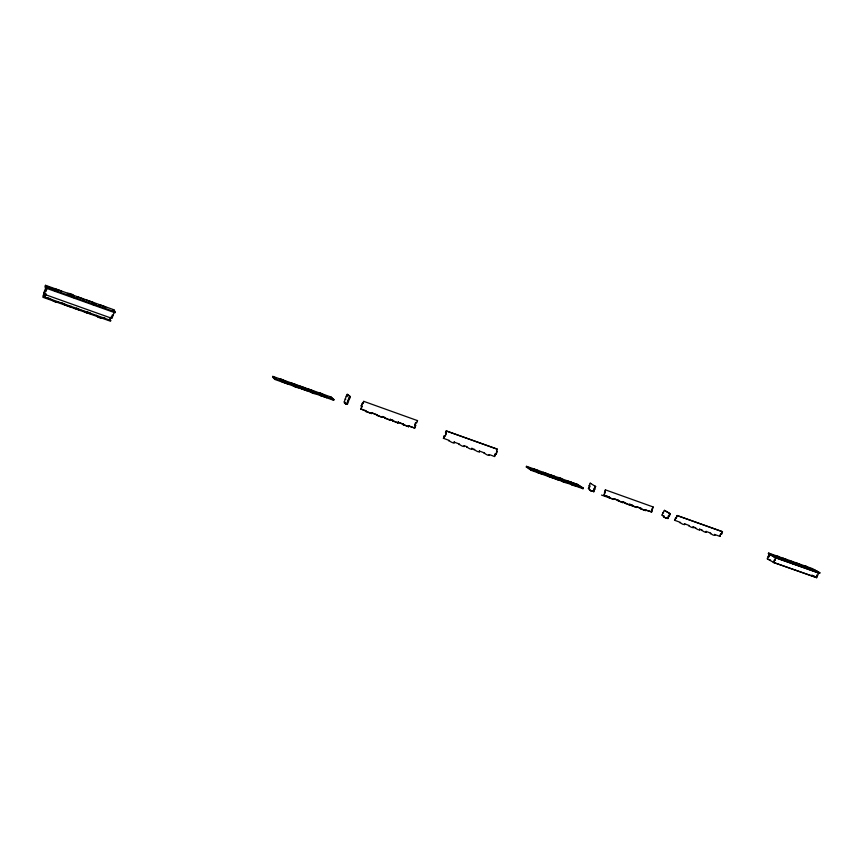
<?xml version="1.0" encoding="UTF-8"?>
<svg xmlns="http://www.w3.org/2000/svg" width="863" height="863" viewBox="0 0 863 863"><rect width="100%" height="100%" fill="white"/><g stroke="black" fill="none" stroke-linecap="round" stroke-linejoin="round"><path stroke-width="1.29" d="M45.286 286.074L45.556 285.319L114.348 309.936L115.049 312.784L45.437 287.918L45.286 286.074L57.972 290.615M45.437 287.918L45.556 285.319M46.246 288.123L44.045 294.251L43.916 292.525L46.149 286.926M46.483 286.872L46.203 287.638L47.023 287.929L47.303 287.163L46.419 286.171L47.303 287.163M43.258 297.401L43.42 294.941L43.258 297.401L110.583 321.241L110.065 318.598M46.958 287.217L47.228 286.451M44.973 293.398L44.25 295.416L45.059 295.707M44.261 295.696L44.045 297.206L44.833 297.12M45.146 291.187L45.966 291.478L47.055 288.318M44.045 297.206L45.448 293.765L46.268 294.056L45.135 296.732M55.005 290.389L54.714 291.058M61.23 293.474L61.489 292.611M67.616 293.377L67.336 294.132C67.131 291.953 75.2 294.844 73.722 296.419M76.904 297.552L77.152 296.71L83.528 299.073L83.247 299.828L83.528 299.073M77.497 308.576L77.195 309.234M80.421 310.464L80.669 309.612M84.045 300.766L83.743 301.424M86.419 300.95L86.656 300.108L92.967 302.374L92.729 303.215M83.592 311.5C83.139 310.065 86.667 313.895 88.9 313.377M93.344 304.941L93.582 304.089M98.975 305.362L99.256 304.617L105.556 306.958L105.286 307.703L105.556 306.958M99.687 307.206L99.925 306.354M109.062 319.407L108.619 319.731M111.079 317.001L109.979 320M114.164 312.298L112.007 318.404L44.035 294.164M272.827 376.376L272.557 377.077L274.898 379.45L333.647 400.259L333.916 399.569L331.058 397.045L272.827 376.376L275.178 378.738L333.916 399.569M273.916 377.983L274.887 377.53L275.664 379.289L273.916 377.983L275.664 379.289M274.617 378.231L274.887 377.53M274.898 379.45L275.232 378.328L274.186 377.282M285.75 381.133C286.138 382.471 281.888 378.436 280.141 379.137M290.95 383.69L291.219 382.989L296.786 384.963L296.527 385.664M291.09 383.819L291.219 382.989M293.032 385.707L293.301 384.995C306.289 388.221 293.56 388.706 293.301 384.995M298.652 387.692L298.922 386.991M301.597 388.825L301.726 387.983L307.455 390.098M304.995 388.749C306.149 387.67 301.004 388.738 299.45 386.786M307.616 389.601L307.886 388.9L313.549 391.004L313.291 391.694M307.767 389.731L307.886 388.9M313.14 391.554L313.549 391.004M315.383 393.625L315.653 392.924C303.323 387.023 314.294 396.085 315.653 392.924M321.198 394.887L321.079 395.729L321.198 394.887L326.872 396.991M324.542 394.898C324.898 396.214 320.766 392.244 319.051 392.956M326.602 397.681L326.721 396.851M331.058 397.045L330.788 397.735L333.647 400.259M331.155 397.498L330.896 398.188L332.158 399.31L332.428 398.62L330.475 397.25L332.428 398.62M331.737 398.372L332.158 399.31M347.875 394.574L350.378 396.646L349.569 398.728L348.728 398.339L346.484 404.391L344.488 403.01L344.261 401.899L346.236 396.257L347.077 396.635L347.875 394.574L347.196 394.337L346.236 396.257M346.484 404.391L345.168 403.248L345.427 402.557M345.804 404.143L346.074 403.453L347.422 404.272L348.49 401.5L347.649 401.112M347.196 394.337L349.698 396.408L348.728 398.339M348.328 401.36L349.569 398.728M371.457 413.571L371.554 412.741L371.457 413.571L360.971 409.073L362.05 406.311L361.198 405.934L363.755 401.349L363.118 403.56M361.37 406.074L362.266 403.172M360.971 409.073L361.867 406.171L361.198 405.934M366.095 411.673L366.182 410.842L360.799 408.933M382.147 417.358L382.233 416.527L382.147 417.358L372.622 413.118M376.807 415.47L376.904 414.639M390.108 420.184L390.195 419.353L390.108 420.184L382.233 416.527M384.812 418.307L384.887 417.465M398.037 422.989L398.113 422.158L398.037 422.989L390.195 419.353M392.762 421.122L392.838 420.292M408.544 426.71L408.62 425.88L408.544 426.71L398.113 422.158M403.301 424.855L403.377 424.024M408.814 426.031L414.693 428.124L415.761 425.416C413.916 425.47 415.545 421.338 416.829 422.708L417.433 420.518M415.103 425.179L416.171 422.471M414.693 428.124L415.556 425.265L414.909 425.028M444.38 435.588L443.528 438.426L444.38 435.588L445.232 435.966L446.3 433.291L445.448 432.902L446.247 430.896L497.217 449.105L496.656 451.241L497.271 451.457L496.214 454.089L495.362 453.711L494.542 456.505L495.362 453.711M446.3 433.291L445.664 433.064L446.247 430.896M446.085 433.14L445.232 435.966M448.803 440.971C448.695 439.796 451.522 443.14 454.111 442.935L454.165 442.115L454.111 442.935M458.976 444.574C458.879 443.409 461.651 446.721 464.251 446.527L464.294 445.707L464.251 446.527M466.559 447.261C466.473 446.095 469.202 449.396 471.813 449.202L471.856 448.382L471.813 449.202M474.1 449.936C474.024 448.771 476.721 452.061 479.343 451.878L479.375 451.047L479.343 451.878M484.1 453.485C484.035 452.32 486.678 455.588 489.31 455.405L489.343 454.585L489.31 455.405M496.656 451.241L496.214 454.089M526.301 466.98L526.559 466.333L577.714 484.488L583.28 488.07L583.021 488.706L531.425 470.432L526.301 466.98L540.022 471.845M531.047 469.796L528.469 468.242L528.728 467.606L531.306 469.148L528.728 467.606M529.332 467.811L528.469 468.242M530.443 469.58L530.702 468.933M531.425 470.432L531.694 469.785L526.559 466.333M538.059 472.708L538.07 471.888L542.87 473.593M543.151 472.298L543.14 473.107L546.7 474.37M547.401 475.934L547.66 475.286L552.687 477.153L552.428 477.8L547.649 476.106M557.056 477.962C557.271 476.473 563.496 478.695 561.748 479.634M561.673 480.993L561.932 480.346C573.064 482.935 562.04 483.69 561.932 480.346M566.43 481.284L566.689 480.659L577.077 484.423M571.101 482.946L571.36 482.309L571.36 483.118M571.371 483.69L571.382 484.51L571.371 483.69L581.835 487.487M576.074 486.171C576.937 485.092 572.946 486.344 571.112 484.337M578.566 486.009L578.253 485.168M589.44 485.923L588.404 488.436L588.987 488.641L590.022 486.128L589.17 485.75L590.206 483.226L590.777 483.442M591.511 491.22L592.352 490.788L591.511 491.22L588.404 488.436M593.248 491.532L595.06 486.268L595.643 486.484L593.83 491.737L591.77 490.583M604.37 492.385L604.941 492.59L603.895 495.114L609.289 497.034L609.31 497.832L609.569 497.207L604.176 495.297L605.405 489.86L653.097 506.937L651.576 512.104C650.443 510.669 643.744 510.346 645.783 510.044M604.639 492.557L605.405 489.86M613.863 498.652L613.884 499.461L613.863 498.652L623 502.687L622.967 501.878L623 502.687M618.447 501.079L618.426 500.27M629.796 505.092L629.763 504.283L629.796 505.092L622.967 501.878M625.265 503.485L625.244 502.687M636.527 506.689L636.56 507.487L629.763 504.283M632.05 505.891L632.018 505.092M645.524 510.669L637.649 507.077M641.047 509.084L641.015 508.275M652.061 509.418L653.097 506.937M651.576 512.104L652.32 509.44L651.759 509.235M664.197 516.268L663.388 516.689L664.197 516.268L662.029 515.092L663.054 512.633L663.604 512.827M668.437 515.858L668.987 516.063L667.951 518.544L667.39 518.339L668.437 515.858L669.289 516.247L670.324 513.755L664.391 510.357L663.054 512.633M666.063 517.541L665.805 518.156L666.614 517.735L666.063 517.541L667.951 518.544M668.739 516.042L669.774 513.561L664.391 510.357M675.535 517.768L674.812 520.411L677.11 515.491L676.387 518.134M679.925 522.859C680.076 521.824 681.802 524.672 684.596 524.585L684.542 523.787L684.596 524.585M688.631 525.934C688.793 524.909 690.465 527.746 693.269 527.66L693.216 526.861L693.269 527.66M695.125 528.232C695.287 527.217 696.937 530.033 699.742 529.947L699.688 529.159L699.742 529.947M701.587 530.529C701.759 529.504 703.377 532.309 706.193 532.234L706.128 531.435L706.193 532.234M710.476 533.744C709.483 532.018 712.665 535.858 714.737 535.265L714.672 534.467L714.737 535.265M720.691 533.819C718.944 540.292 720.227 532.374 721.544 534.197L722.245 531.586L677.11 515.491M722.245 531.586L721.544 534.197M768.372 553.679L768.62 553.086L812.439 568.62L819.85 572.762L819.591 573.345L775.481 557.735L768.372 553.679L787.261 560.378M773.766 562.493L767.185 558.803L769.213 554.057L776.161 557.908L773.248 562.32L815.837 577.304M768.545 556.624L770.066 554.424L769.052 556.808L768.199 556.43L768.717 556.613M771.824 554.682L771.058 555.103L771.565 555.276M775.136 555.535C772.87 555.718 779.429 556.16 778.879 556.797M775.481 557.735L775.729 557.131L768.62 553.086M782.698 558.825L782.946 558.232L787.347 559.871L787.099 560.465L787.347 559.871M783.032 559.019L783.291 558.426M785.017 560.27L784.769 560.874M789.03 560.389L789.116 561.177L792.148 562.255M793.194 563.172L792.946 563.766M794.834 563.129L795.082 562.536L799.451 564.165L799.203 564.747L799.451 564.165M795.179 563.323L795.427 562.741M799.3 565.33L799.041 565.923M803.464 565.589C801.554 565.999 806.312 565.448 807.466 567.002L807.207 567.584M805.362 567.487L805.114 568.07M806.862 567.39L807.466 567.002M809.397 568.911C808.426 569.785 813.183 569.267 813.421 570.335M815.362 570.982L812.18 569.202L812.439 568.62M813.453 570.119L814.208 569.709L813.949 570.292L816.797 571.889L817.056 571.295L813.701 569.537M816.301 571.716L817.056 571.295M816.862 574.952L816.193 577.509L811.867 575.049M818.739 572.967L775.654 557.725L773.593 562.514L816.7 577.681L818.739 572.967L817.876 572.59M768.038 559.181L770.573 560.076M580.13 487.185L580.972 486.754L580.389 486.549M775.902 556.495L777.941 557.218M808.383 568.005L811.889 569.246M79.331 309.99L74.013 308.199L74.294 307.444M281.737 381.705L287.53 383.841M301.457 388.684L307.185 390.799M320.928 395.588L326.451 397.541M365.912 411.522L371.284 413.431M376.635 415.319L381.964 417.207M384.618 418.156L389.925 420.033M392.568 420.971L397.854 422.838M403.107 424.704L408.35 426.559M609.03 497.66L613.604 499.278M618.167 500.896L622.708 502.503M624.985 503.312L629.505 504.909M631.759 505.718L636.56 507.487M640.756 508.9L645.233 510.486M537.8 472.536L542.611 474.24M601.5 495.071L613.884 499.461M664.596 517.422L665.146 517.617M785.373 560.475L780.918 558.825L780.659 559.418M793.55 563.366L789.462 561.921M799.645 565.535L795.233 563.895L794.974 564.488M805.718 567.681L801.673 566.247M775.729 557.131L819.85 572.762M774.305 556.84L773.787 556.657L774.564 556.247L771.306 554.499M774.273 559.925L775.136 560.303M669.774 513.561L670.324 513.755M589.17 485.75L589.753 485.955M345.168 399.008L345.836 399.245M43.916 292.525L44.725 292.805M347.811 401.252L348.49 401.5M594.014 488.814L594.866 489.192M305.265 388.059L299.709 386.085M344.261 401.899L344.941 402.136M543.399 472.46L547.886 473.981M282.686 380.669L291.543 383.819M309.267 390.098L323.194 395.038M542.892 472.935L546.441 474.197M554.995 477.153L561.23 479.364M567.466 481.576L576.204 484.682M662.029 515.092L662.579 515.287M275.232 378.328L275.933 378.587M789.375 560.583L793.41 562.018L790.799 561.694M47.325 297.789C50.82 297.983 55.372 304.089 58.166 301.726M61.381 302.773L63.538 303.539M76.397 308.102L78.533 308.857M87.044 311.877L90.227 312.999L89.957 313.754M105.415 318.382L102.902 317.487C103.129 319.817 94.93 316.43 96.613 315.351M344.488 403.01L345.168 403.248M408.62 425.88L414.499 427.962M589.343 489.828L592.094 491.425M645.492 509.86L651.285 511.921M43.538 296.635L110.852 320.497M345.146 403.582L345.826 403.819M347.422 404.272L346.074 403.453M371.726 412.892L377.077 414.779M382.417 416.678L385.071 417.616M390.378 419.504L393.032 420.443M398.307 422.309L403.571 424.175M443.323 438.264L449.289 440.464M454.165 442.115L459.461 444.067M464.294 445.707L467.045 446.754M471.856 448.382L474.596 449.44M479.375 451.047L484.596 452.978M489.343 454.585L494.542 456.505M590.421 490.518L591.004 490.723M614.143 498.825L618.706 500.443M623.259 502.061L625.524 502.859M630.055 504.467L632.309 505.265M636.818 506.861L641.306 508.458M674.499 520.227L680.497 522.428M684.542 523.787L689.203 525.513M693.216 526.861L695.686 527.811M700.001 529.343L702.158 530.098M706.128 531.435L710.724 533.14M714.672 534.467L719.99 536.43M531.694 469.785L583.28 488.07M796.074 563.496L812.18 569.202M68.123 294.24L74.466 296.516M92.222 302.87L96.03 304.229M113.269 310.421L114.056 310.702M45.717 287.152L115.318 312.028M349.698 396.408L350.378 396.646M363.755 401.349L417.627 420.669M446.462 431.047L497.444 449.267M677.423 515.675L722.568 531.77M817.477 572.169L819.591 573.345M813.539 575.901L816.7 577.681M663.388 516.689L666.355 518.35M590.206 483.226L595.643 486.484M592.352 490.788L593.83 491.737M576.549 484.078L582.104 487.66M578.566 485.837L583.021 488.706M554.963 476.495L550.249 474.823M555.071 477.994C561.748 479.472 560.68 481.489 554.812 478.641M552.687 477.153L552.428 477.8M538.393 470.615L533.625 468.922M287.8 383.14L282.147 381.133M113.959 311.845L114.207 312.395M113.064 315.297L112.276 315.017L111.176 318.016M74.391 297.228L74.121 297.994M71.057 306.203L70.809 307.066L64.347 304.682L64.639 304.013M61.187 290.993L54.768 288.695M44.24 295.329L44.347 296.829M113.862 310.302L113.085 310.022L114.24 311.101L113.862 310.302"/></g></svg>
